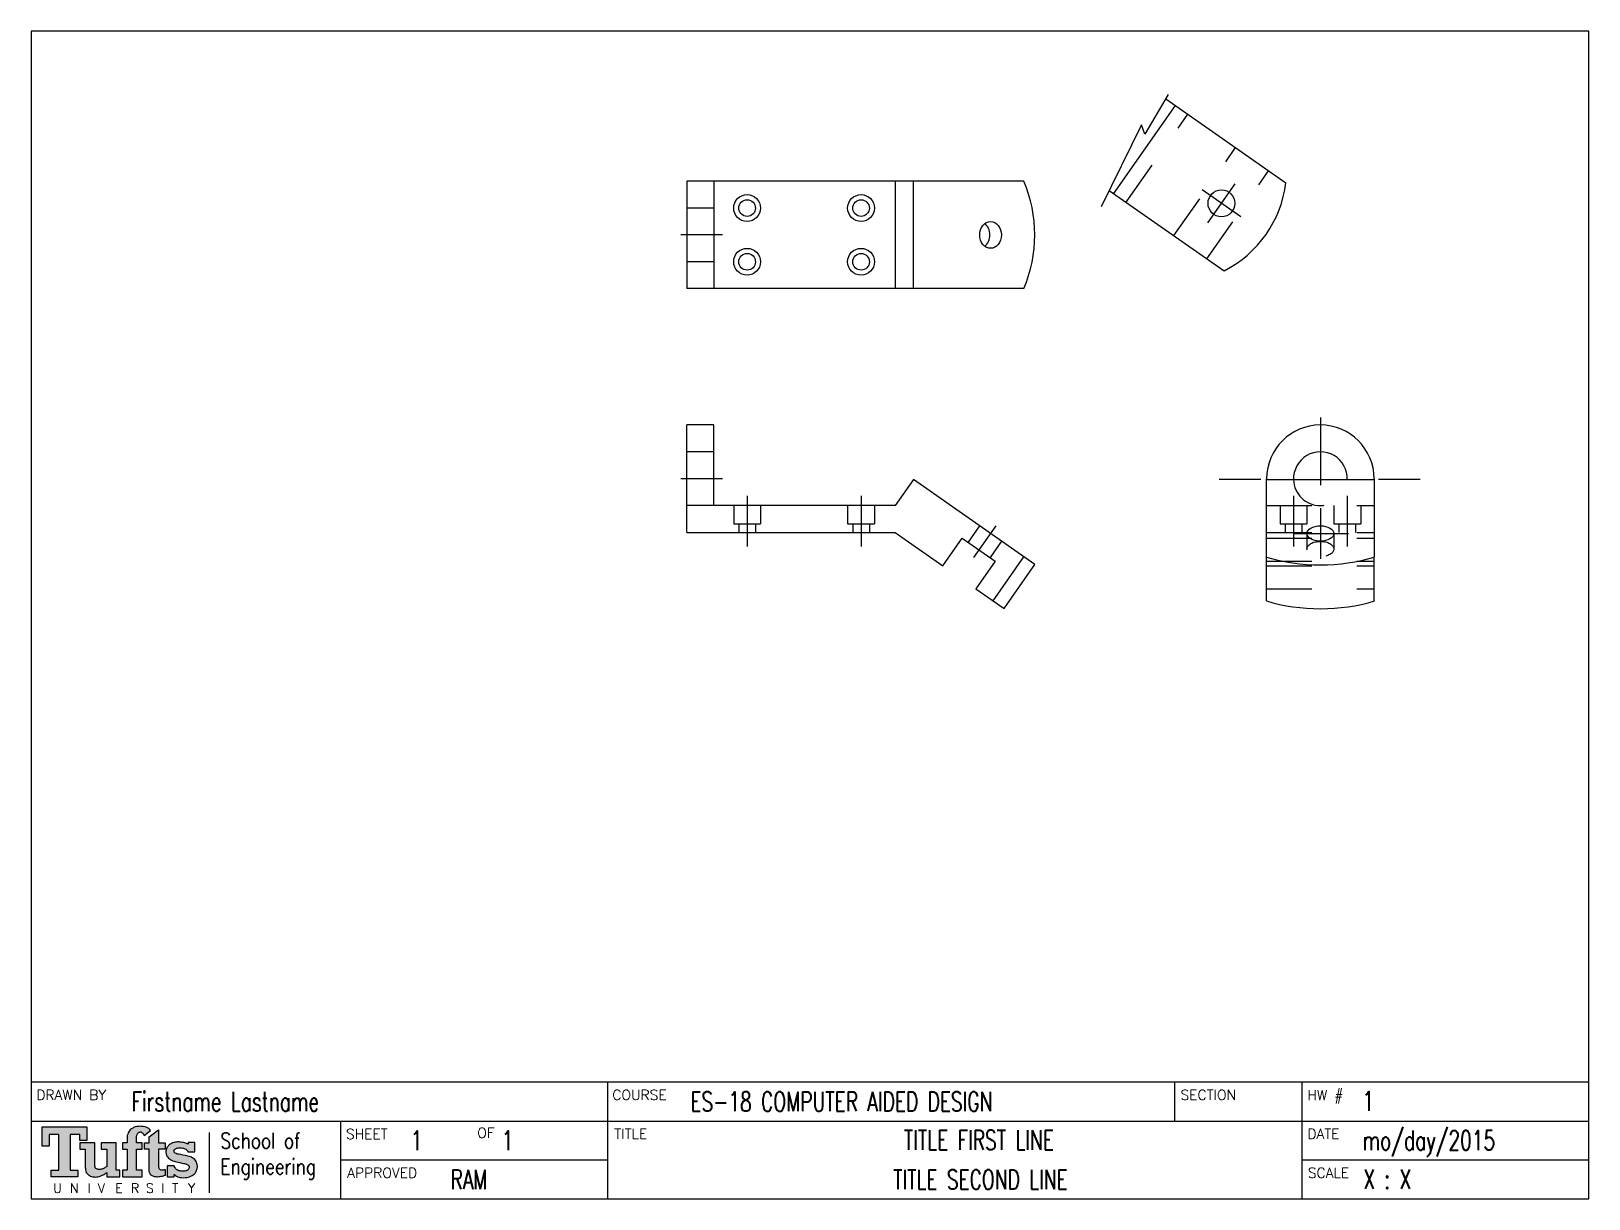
# Paper-space layout 'Layout1' of a CAD drawing. Header units: inches. Extents: x 0.2 to 10.2, y 0.2 to 7.7.
# The model-space entities are those that its viewports show. They can reach past a viewport. Long polylines and large blocks are cut down to what shows.
import ezdxf
from ezdxf.enums import TextEntityAlignment as Align

# ---------------------------------------------------------------- set-up
doc = ezdxf.new("R2010")
doc.units = ezdxf.units.IN
doc.header["$LTSCALE"] = 0.2
doc.header["$MEASUREMENT"] = 0
doc.linetypes.add('CENTER2', pattern=[1.125, 0.75, -0.125, 0.125, -0.125])
doc.linetypes.add('DASHED2', pattern=[0.375, 0.25, -0.125])
for name, color, linetype in [('2d', 2, 'Continuous'), ('cl', 1, 'CENTER2'), ('hidden', 1, 'DASHED2'), ('TBLKATTRIBUTES', 7, 'Continuous'), ('TBLKBORDER', 7, 'Continuous'), ('TBLKTEXT', 7, 'Continuous'), ('vport', 6, 'Continuous')]:
    doc.layers.add(name, color=color, linetype=linetype)
doc.styles.add('ADESK1', font='romans')
doc.styles.add('romans', font='romans.shx', dxfattribs={"width": 0.8})
doc.styles.add('RomansTitle', font='romans.shx', dxfattribs={"width": 0.8})

# ---------------------------------------------------------------- blocks, each defined once
blk = doc.blocks.new('TUTBlock_ES18')
at = {"layer": 'TBLKTEXT'}
h = blk.add_hatch(color=256, dxfattribs=at)
h.paths.add_polyline_path([(0.377, 0.384), (0.328, 0.384), (0.328, 0.342), (0.499, 0.342), (0.499, 0.384), (0.45, 0.384), (0.45, 0.614), (0.513, 0.614), (0.513, 0.574), (0.557, 0.574), (0.557, 0.663), (0.271, 0.663), (0.271, 0.539), (0.316, 0.539), (0.316, 0.614), (0.377, 0.614)])
h.paths.add_polyline_path([(0.547, 0.402), (0.548, 0.394), (0.549, 0.386), (0.551, 0.378), (0.554, 0.37), (0.559, 0.362), (0.565, 0.356), (0.57, 0.352), (0.575, 0.349), (0.581, 0.346), (0.587, 0.344), (0.593, 0.342), (0.6, 0.341), (0.606, 0.341), (0.612, 0.34), (0.619, 0.341), (0.629, 0.342), (0.636, 0.344), (0.644, 0.346), (0.652, 0.349), (0.659, 0.352), (0.666, 0.356), (0.673, 0.361), (0.679, 0.365), (0.685, 0.369), (0.685, 0.342), (0.77, 0.342), (0.77, 0.384), (0.745, 0.384), (0.745, 0.559), (0.649, 0.559), (0.649, 0.519), (0.685, 0.519), (0.685, 0.408), (0.682, 0.406), (0.679, 0.404), (0.674, 0.401), (0.67, 0.398), (0.665, 0.396), (0.66, 0.393), (0.655, 0.391), (0.65, 0.39), (0.643, 0.389), (0.637, 0.389), (0.632, 0.389), (0.627, 0.39), (0.623, 0.391), (0.619, 0.393), (0.615, 0.396), (0.612, 0.4), (0.61, 0.405), (0.608, 0.412), (0.608, 0.421), (0.608, 0.559), (0.513, 0.559), (0.513, 0.519), (0.547, 0.519)])
h.paths.add_polyline_path([(0.816, 0.384), (0.786, 0.384), (0.786, 0.342), (0.913, 0.342), (0.913, 0.384), (0.876, 0.384), (0.876, 0.519), (0.913, 0.519), (0.913, 0.559), (0.877, 0.559), (0.877, 0.595), (0.877, 0.599), (0.877, 0.602), (0.878, 0.606), (0.879, 0.61), (0.88, 0.613), (0.882, 0.617), (0.884, 0.621), (0.887, 0.624), (0.891, 0.627), (0.894, 0.628), (0.896, 0.629), (0.899, 0.63), (0.901, 0.63), (0.902, 0.63), (0.904, 0.63), (0.907, 0.629), (0.909, 0.628), (0.913, 0.625), (0.916, 0.622), (0.92, 0.618), (0.923, 0.613), (0.925, 0.608), (0.966, 0.64), (0.961, 0.646), (0.955, 0.652), (0.946, 0.656), (0.938, 0.66), (0.93, 0.662), (0.92, 0.664), (0.909, 0.665), (0.897, 0.666), (0.889, 0.665), (0.879, 0.665), (0.868, 0.662), (0.858, 0.659), (0.852, 0.655), (0.844, 0.65), (0.836, 0.643), (0.829, 0.634), (0.823, 0.624), (0.82, 0.615), (0.817, 0.606), (0.816, 0.6), (0.816, 0.594), (0.816, 0.559), (0.786, 0.559), (0.786, 0.519), (0.816, 0.519)])
h.paths.add_polyline_path([(1.017, 0.519), (1.06, 0.519), (1.06, 0.559), (1.017, 0.559), (1.017, 0.643), (0.957, 0.599), (0.957, 0.559), (0.928, 0.559), (0.928, 0.519), (0.957, 0.519), (0.957, 0.394), (0.957, 0.385), (0.957, 0.381), (0.958, 0.376), (0.96, 0.371), (0.962, 0.365), (0.965, 0.36), (0.968, 0.355), (0.972, 0.351), (0.977, 0.348), (0.983, 0.345), (0.992, 0.342), (0.998, 0.341), (1.005, 0.341), (1.012, 0.34), (1.019, 0.341), (1.027, 0.342), (1.033, 0.343), (1.04, 0.344), (1.047, 0.346), (1.055, 0.349), (1.06, 0.351), (1.06, 0.389), (1.056, 0.388), (1.051, 0.387), (1.047, 0.386), (1.041, 0.386), (1.036, 0.386), (1.032, 0.387), (1.028, 0.389), (1.024, 0.391), (1.021, 0.394), (1.02, 0.398), (1.019, 0.402), (1.018, 0.405), (1.018, 0.409), (1.017, 0.412)])
h.paths.add_polyline_path([(1.119, 0.515), (1.121, 0.518), (1.124, 0.52), (1.126, 0.522), (1.13, 0.524), (1.134, 0.525), (1.137, 0.526), (1.143, 0.527), (1.148, 0.528), (1.153, 0.528), (1.16, 0.527), (1.165, 0.527), (1.173, 0.526), (1.178, 0.525), (1.186, 0.522), (1.192, 0.519), (1.196, 0.517), (1.2, 0.513), (1.202, 0.511), (1.204, 0.508), (1.205, 0.506), (1.206, 0.503), (1.251, 0.503), (1.251, 0.562), (1.207, 0.562), (1.207, 0.552), (1.206, 0.553), (1.202, 0.554), (1.198, 0.556), (1.192, 0.558), (1.187, 0.559), (1.181, 0.561), (1.177, 0.562), (1.171, 0.563), (1.164, 0.564), (1.158, 0.565), (1.154, 0.565), (1.147, 0.566), (1.143, 0.566), (1.138, 0.566), (1.132, 0.565), (1.127, 0.564), (1.121, 0.563), (1.115, 0.562), (1.11, 0.56), (1.106, 0.559), (1.101, 0.556), (1.097, 0.554), (1.093, 0.552), (1.089, 0.549), (1.085, 0.546), (1.082, 0.543), (1.079, 0.539), (1.075, 0.535), (1.073, 0.531), (1.07, 0.527), (1.068, 0.522), (1.067, 0.518), (1.066, 0.516), (1.066, 0.512), (1.065, 0.507), (1.065, 0.503), (1.065, 0.499), (1.065, 0.495), (1.066, 0.491), (1.066, 0.487), (1.068, 0.483), (1.069, 0.48), (1.071, 0.475), (1.075, 0.469), (1.081, 0.462), (1.088, 0.457), (1.095, 0.452), (1.102, 0.448), (1.11, 0.445), (1.118, 0.442), (1.125, 0.439), (1.134, 0.437), (1.143, 0.435), (1.154, 0.433), (1.167, 0.43), (1.179, 0.428), (1.185, 0.427), (1.19, 0.426), (1.194, 0.424), (1.198, 0.423), (1.202, 0.421), (1.206, 0.419), (1.209, 0.416), (1.212, 0.413), (1.214, 0.409), (1.215, 0.406), (1.215, 0.402), (1.214, 0.399), (1.213, 0.395), (1.211, 0.39), (1.207, 0.386), (1.202, 0.383), (1.198, 0.381), (1.193, 0.379), (1.187, 0.378), (1.183, 0.378), (1.176, 0.377), (1.17, 0.377), (1.164, 0.377), (1.156, 0.379), (1.149, 0.381), (1.143, 0.383), (1.137, 0.386), (1.135, 0.387), (1.131, 0.39), (1.129, 0.393), (1.126, 0.397), (1.124, 0.4), (1.121, 0.405), (1.12, 0.408), (1.119, 0.412), (1.074, 0.412), (1.074, 0.342), (1.119, 0.342), (1.119, 0.356), (1.121, 0.356), (1.126, 0.351), (1.133, 0.345), (1.142, 0.341), (1.155, 0.338), (1.165, 0.337), (1.177, 0.336), (1.189, 0.337), (1.2, 0.338), (1.209, 0.34), (1.217, 0.342), (1.225, 0.345), (1.233, 0.349), (1.241, 0.354), (1.247, 0.359), (1.253, 0.366), (1.258, 0.373), (1.261, 0.381), (1.264, 0.388), (1.266, 0.396), (1.267, 0.405), (1.267, 0.412), (1.266, 0.421), (1.264, 0.428), (1.262, 0.435), (1.259, 0.441), (1.255, 0.446), (1.25, 0.452), (1.243, 0.459), (1.238, 0.462), (1.23, 0.467), (1.222, 0.47), (1.215, 0.472), (1.205, 0.475), (1.191, 0.478), (1.176, 0.481), (1.161, 0.484), (1.148, 0.486), (1.138, 0.488), (1.13, 0.491), (1.124, 0.494), (1.121, 0.497), (1.119, 0.5), (1.118, 0.504), (1.117, 0.508), (1.118, 0.511)])
at = {"layer": 'TBLKBORDER'}
for p, q in [((3.9, 0.95), (3.9, 0.2)), ((7.543, 0.7), (7.543, 0.95)), ((8.36, 0.2), (8.36, 0.95)), ((0.2, 0.7), (10.2, 0.7)), ((2.185, 0.7), (2.185, 0.2)), ((2.186, 0.45), (3.9, 0.45)), ((8.36, 0.45), (10.2, 0.45))]:
    blk.add_line(p, q, dxfattribs=at)
blk.add_lwpolyline([(10.2, 0.95), (10.2, 7.7), (0.2, 7.7), (0.2, 0.95)], dxfattribs=at)
blk.add_lwpolyline([(0.2, 0.2), (10.2, 0.2), (10.2, 0.95), (0.2, 0.95)], close=True, dxfattribs=at)
at = {"layer": 'TBLKTEXT'}
blk.add_line((1.343, 0.627), (1.343, 0.239), dxfattribs=at)
for points in [[(0.328, 0.342), (0.328, 0.384), (0.377, 0.384), (0.377, 0.614), (0.316, 0.614), (0.316, 0.539), (0.271, 0.539), (0.271, 0.663), (0.557, 0.663), (0.557, 0.574), (0.513, 0.574), (0.513, 0.614), (0.45, 0.614), (0.45, 0.384), (0.499, 0.384), (0.499, 0.342)], [(0.877, 0.595), (0.877, 0.599), (0.877, 0.602), (0.878, 0.606), (0.879, 0.61), (0.88, 0.613), (0.882, 0.617), (0.884, 0.621), (0.887, 0.624), (0.891, 0.627), (0.894, 0.628), (0.896, 0.629), (0.899, 0.63), (0.901, 0.63), (0.902, 0.63), (0.904, 0.63), (0.907, 0.629), (0.909, 0.628), (0.913, 0.625), (0.916, 0.622), (0.92, 0.618), (0.923, 0.613), (0.925, 0.608), (0.966, 0.64), (0.961, 0.646), (0.955, 0.652), (0.946, 0.656), (0.938, 0.66), (0.93, 0.662), (0.92, 0.664), (0.909, 0.665), (0.897, 0.666), (0.889, 0.665), (0.879, 0.665), (0.868, 0.662), (0.858, 0.659), (0.852, 0.655), (0.844, 0.65), (0.836, 0.643), (0.829, 0.634), (0.823, 0.624), (0.82, 0.615), (0.817, 0.606), (0.816, 0.6), (0.816, 0.594), (0.816, 0.559), (0.786, 0.559), (0.786, 0.519), (0.816, 0.519), (0.816, 0.384), (0.786, 0.384), (0.786, 0.342), (0.913, 0.342), (0.913, 0.384), (0.876, 0.384), (0.876, 0.519), (0.913, 0.519), (0.913, 0.559), (0.877, 0.559)], [(0.957, 0.394), (0.957, 0.519), (0.928, 0.519), (0.928, 0.559), (0.957, 0.559), (0.957, 0.599), (1.017, 0.643), (1.017, 0.559), (1.06, 0.559), (1.06, 0.519), (1.017, 0.519), (1.017, 0.412), (1.018, 0.409), (1.018, 0.405), (1.019, 0.402), (1.02, 0.398), (1.021, 0.394), (1.024, 0.391), (1.028, 0.389), (1.032, 0.387), (1.036, 0.386), (1.041, 0.386), (1.047, 0.386), (1.051, 0.387), (1.056, 0.388), (1.06, 0.389), (1.06, 0.351), (1.055, 0.349), (1.047, 0.346), (1.04, 0.344), (1.033, 0.343), (1.027, 0.342), (1.019, 0.341), (1.012, 0.34), (1.005, 0.341), (0.998, 0.341), (0.992, 0.342), (0.983, 0.345), (0.977, 0.348), (0.972, 0.351), (0.968, 0.355), (0.965, 0.36), (0.962, 0.365), (0.96, 0.371), (0.958, 0.376), (0.957, 0.381), (0.957, 0.385)], [(0.685, 0.408), (0.682, 0.406), (0.679, 0.404), (0.674, 0.401), (0.67, 0.398), (0.665, 0.396), (0.66, 0.393), (0.655, 0.391), (0.65, 0.39), (0.643, 0.389), (0.637, 0.389), (0.632, 0.389), (0.627, 0.39), (0.623, 0.391), (0.619, 0.393), (0.615, 0.396), (0.612, 0.4), (0.61, 0.405), (0.608, 0.412), (0.608, 0.421), (0.608, 0.559), (0.513, 0.559), (0.513, 0.519), (0.547, 0.519), (0.547, 0.402), (0.548, 0.394), (0.549, 0.386), (0.551, 0.378), (0.554, 0.37), (0.559, 0.362), (0.565, 0.356), (0.57, 0.352), (0.575, 0.349), (0.581, 0.346), (0.587, 0.344), (0.593, 0.342), (0.6, 0.341), (0.606, 0.341), (0.612, 0.34), (0.619, 0.341), (0.629, 0.342), (0.636, 0.344), (0.644, 0.346), (0.652, 0.349), (0.659, 0.352), (0.666, 0.356), (0.673, 0.361), (0.679, 0.365), (0.685, 0.369), (0.685, 0.342), (0.77, 0.342), (0.77, 0.384), (0.745, 0.384), (0.745, 0.559), (0.649, 0.559), (0.649, 0.519), (0.685, 0.519)], [(1.206, 0.503), (1.251, 0.503), (1.251, 0.562), (1.207, 0.562), (1.207, 0.552), (1.206, 0.553), (1.202, 0.554), (1.198, 0.556), (1.192, 0.558), (1.187, 0.559), (1.181, 0.561), (1.177, 0.562), (1.171, 0.563), (1.164, 0.564), (1.158, 0.565), (1.154, 0.565), (1.147, 0.566), (1.143, 0.566), (1.138, 0.566), (1.132, 0.565), (1.127, 0.564), (1.121, 0.563), (1.115, 0.562), (1.11, 0.56), (1.106, 0.559), (1.101, 0.556), (1.097, 0.554), (1.093, 0.552), (1.089, 0.549), (1.085, 0.546), (1.082, 0.543), (1.079, 0.539), (1.075, 0.535), (1.073, 0.531), (1.07, 0.527), (1.068, 0.522), (1.067, 0.518), (1.066, 0.516), (1.066, 0.512), (1.065, 0.507), (1.065, 0.503), (1.065, 0.499), (1.065, 0.495), (1.066, 0.491), (1.066, 0.487), (1.068, 0.483), (1.069, 0.48), (1.071, 0.475), (1.075, 0.469), (1.081, 0.462), (1.088, 0.457), (1.095, 0.452), (1.102, 0.448), (1.11, 0.445), (1.118, 0.442), (1.125, 0.439), (1.134, 0.437), (1.143, 0.435), (1.154, 0.433), (1.167, 0.43), (1.179, 0.428), (1.185, 0.427), (1.19, 0.426), (1.194, 0.424), (1.198, 0.423), (1.202, 0.421), (1.206, 0.419), (1.209, 0.416), (1.212, 0.413), (1.214, 0.409), (1.215, 0.406), (1.215, 0.402), (1.214, 0.399), (1.213, 0.395), (1.211, 0.39), (1.207, 0.386), (1.202, 0.383), (1.198, 0.381), (1.193, 0.379), (1.187, 0.378), (1.183, 0.378), (1.176, 0.377), (1.17, 0.377), (1.164, 0.377), (1.156, 0.379), (1.149, 0.381), (1.143, 0.383), (1.137, 0.386), (1.135, 0.387), (1.131, 0.39), (1.129, 0.393), (1.126, 0.397), (1.124, 0.4), (1.121, 0.405), (1.12, 0.408), (1.119, 0.412), (1.074, 0.412), (1.074, 0.342), (1.119, 0.342), (1.119, 0.356), (1.121, 0.356), (1.126, 0.351), (1.133, 0.345), (1.142, 0.341), (1.155, 0.338), (1.165, 0.337), (1.177, 0.336), (1.189, 0.337), (1.2, 0.338), (1.209, 0.34), (1.217, 0.342), (1.225, 0.345), (1.233, 0.349), (1.241, 0.354), (1.247, 0.359), (1.253, 0.366), (1.258, 0.373), (1.261, 0.381), (1.264, 0.388), (1.266, 0.396), (1.267, 0.405), (1.267, 0.412), (1.266, 0.421), (1.264, 0.428), (1.262, 0.435), (1.259, 0.441), (1.255, 0.446), (1.25, 0.452), (1.243, 0.459), (1.238, 0.462), (1.23, 0.467), (1.222, 0.47), (1.215, 0.472), (1.205, 0.475), (1.191, 0.478), (1.176, 0.481), (1.161, 0.484), (1.148, 0.486), (1.138, 0.488), (1.13, 0.491), (1.124, 0.494), (1.121, 0.497), (1.119, 0.5), (1.118, 0.504), (1.117, 0.508), (1.118, 0.511), (1.119, 0.515), (1.121, 0.518), (1.124, 0.52), (1.126, 0.522), (1.13, 0.524), (1.134, 0.525), (1.137, 0.526), (1.143, 0.527), (1.148, 0.528), (1.153, 0.528), (1.16, 0.527), (1.165, 0.527), (1.173, 0.526), (1.178, 0.525), (1.186, 0.522), (1.192, 0.519), (1.196, 0.517), (1.2, 0.513), (1.202, 0.511), (1.204, 0.508), (1.205, 0.506)]]:
    blk.add_lwpolyline(points, close=True, dxfattribs=at)
at = {"layer": 'TBLKATTRIBUTES', "style": 'romans', "width": 0.7}
for tag, p in [('NAME', (0.844, 0.825)), ('COURSE', (4.432, 0.825)), ('HWNUM', (8.746, 0.827)), ('NUM', (2.636, 0.575)), ('NUMS', (3.221, 0.575)), ('DATE', (8.747, 0.576)), ('APPROVAL', (2.892, 0.325)), ('SCALE', (8.752, 0.326))]:
    blk.add_attdef(tag, text='', height=0.125, dxfattribs=at).set_placement(p, align=Align.MIDDLE_LEFT)
for tag, p in [('SEC', (8.169, 0.826)), ('TITLE1', (6.284, 0.578)), ('TITLE2', (6.294, 0.324))]:
    blk.add_attdef(tag, text='', height=0.125, dxfattribs=at).set_placement(p, align=Align.MIDDLE_CENTER)
at = {"layer": 'TBLKTEXT'}
for s, style, p in [('HW #', 'ADESK1', (8.393, 0.834)), ('DRAWN BY', 'ADESK1', (0.233, 0.835)), ('COURSE', 'romans', (3.931, 0.835)), ('SECTION', 'romans', (7.579, 0.835)), ('SHEET', 'ADESK1', (2.221, 0.584)), ('OF', 'ADESK1', (3.064, 0.592)), ('TITLE', 'ADESK1', (3.943, 0.585)), ('DATE', 'ADESK1', (8.393, 0.585)), ('APPROVED', 'ADESK1', (2.229, 0.335)), ('SCALE', 'ADESK1', (8.396, 0.335))]:
    blk.add_text(s, height=0.065, dxfattribs=dict(at, style=style)).set_placement(p)
at = {"layer": 'TBLKTEXT', "attachment_point": 1, "style": 'RomansTitle'}
for s, insert, char_height, width in [('School of\\PEngineering', (1.415, 0.624), 0.1, 0.78389), ('{\\W1;U}', (0.341, 0.299), 0.06, 0.06666), ('{\\W1;N}', (0.449, 0.299), 0.06, 0.06666), ('{\\W1;I}', (0.563, 0.299), 0.06, 0.06666), ('{\\W1;V}', (0.628, 0.299), 0.06, 0.06666), ('{\\W1;E}', (0.739, 0.299), 0.06, 0.06666), ('{\\W1;R}', (0.84, 0.299), 0.06, 0.06666), ('{\\W1;S}', (0.936, 0.299), 0.06, 0.06666), ('{\\W1;I}', (1.035, 0.299), 0.06, 0.06666), ('{\\W1;T}', (1.104, 0.299), 0.06, 0.06666), ('{\\W1;Y}', (1.207, 0.299), 0.06, 0.06666)]:
    blk.add_mtext(s, dxfattribs=dict(at, insert=insert, char_height=char_height, width=width))

msp = doc.modelspace()

# ---------------------------------------------------------------- linework, layer by layer
at = {"layer": '2d'}
for p, q in [((7.942, 6.309), (9.089, 7.947)), ((8.908, 8.074), (11.142, 6.51)), ((0, 6.538, 0), (0, 4.538, 0)), ((6.27, 6.538, 0), (0, 6.538, 0)), ((7.859, 6.367), (9.995, 4.871)), ((6.27, 4.538, 0), (0, 4.538, 0)), ((0, 0), (0, 2)), ((0.5, 2), (0, 2)), ((0.5, 0.5), (0.5, 2)), ((4.214, 0.984), (3.875, 0.5)), ((6.474, -0.599), (4.214, 0.984)), ((10.786, -0.456, 0), (10.786, 1, 0)), ((10.786, 0.984, 0), (12.786, 0.984, 0)), ((12.786, 1, 0), (12.786, -0.456, 0)), ((3.875, 0.5), (0.5, 0.5)), ((0, 0), (3.875, 0)), ((3.875, 0), (4.762, -0.621)), ((4.762, -0.621), (5.124, -0.105)), ((5.124, -0.105), (5.738, -0.535)), ((5.738, -0.535), (5.377, -1.051)), ((5.696, -1.275), (6.27, -0.456)), ((10.786, -1.275, 0), (10.786, -0.456, 0)), ((12.786, -1.275, 0), (12.786, -0.456, 0)), ((5.901, -1.418), (6.474, -0.599)), ((5.377, -1.051), (5.901, -1.418))]:
    msp.add_line(p, q, dxfattribs=at)
for points in [[(8.952, 8.149), (8.521, 7.416), (8.46, 7.588), (7.71, 6.062)], [(0.5, 6.538), (0.5, 4.538)], [(3.875, 6.538), (3.875, 4.538)]]:
    msp.add_lwpolyline(points, dxfattribs=at)
at = {"layer": '2d', "elevation": 0}
msp.add_lwpolyline([(4.214, 4.538), (4.214, 6.538)], dxfattribs=at)
at = {"layer": '2d'}
for centre, radius in [((9.946, 6.126), 0.25), ((1.12, 6.038), 0.25), ((1.12, 6.038), 0.155), ((3.24, 6.038), 0.25), ((3.24, 6.038), 0.155), ((1.12, 5.038), 0.25), ((3.24, 5.038), 0.25), ((1.12, 5.038), 0.155), ((3.24, 5.038), 0.155)]:
    msp.add_circle(centre, radius, dxfattribs=at)
for centre, radius, start, end in [((3.899, 5.538, 0), 2.573, 337.1265, 22.8735), ((9.038, 6.763), 2.12, 296.8554, 353.1446), ((11.786, 1), 1, 0, 180), ((11.786, 1), 0.5, 358.1258, 181.8742)]:
    msp.add_arc(centre, radius, start, end, dxfattribs=at)
for centre, major_axis, ratio in [((5.649, 5.538), (0, 0.249), 0.812423), ((11.786, -0.02), (-0.25, 0), 0.573576)]:
    msp.add_ellipse(centre, major_axis=major_axis, ratio=ratio, dxfattribs=at)
for centre, major_axis, ratio, start_param, end_param in [((5.436, 5.538), (0, 0.249), 0.812423, 3.695216, 5.729561), ((11.786, 0.616, 0), (2.12, 0), 0.575096, 4.21971, 5.204991), ((11.788, -0.201, 0), (2.12, 0), 0.575096, 4.21971, 5.204991)]:
    msp.add_ellipse(centre, major_axis=major_axis, ratio=ratio, start_param=start_param, end_param=end_param, dxfattribs=at)
at = {"layer": 'cl'}
for p, q in [((10.308, 5.873), (9.584, 6.38)), ((9.693, 5.764), (10.2, 6.488)), ((0.662, 5.538, 0), (-0.114, 5.538, 0)), ((11.786, 2.137), (11.786, 0.528)), ((0.662, 1), (-0.114, 1)), ((10.68, 0.984, 0), (9.903, 0.984, 0)), ((13.641, 0.984, 0), (12.865, 0.984, 0)), ((1.12, 0.682), (1.12, -0.262)), ((3.24, 0.682), (3.24, -0.262)), ((11.286, 0.682), (11.286, -0.262)), ((12.286, 0.682), (12.286, -0.262)), ((11.786, 0.45), (11.786, -0.494)), ((5.748, 0.123), (5.335, -0.467)), ((11.294, -0.02), (12.31, -0.02))]:
    msp.add_line(p, q, dxfattribs=at)
at = {"layer": 'hidden'}
for p, q in [((8.174, 6.146), (9.321, 7.785)), ((9.061, 5.525), (10.209, 7.163)), ((9.676, 5.095), (10.823, 6.733)), ((0.5, 6.038, 0), (0, 6.038, 0)), ((0.5, 5.038, 0), (0, 5.038, 0)), ((0.5, 1.5), (0, 1.5)), ((0.5, 0.5), (0, 0.5)), ((0.87, 0.5), (0.87, 0.16)), ((1.37, 0.5), (1.37, 0.16)), ((2.99, 0.5), (2.99, 0.16)), ((3.49, 0.5), (3.49, 0.16)), ((10.786, 0.5), (12.786, 0.5)), ((11.036, 0.5), (11.036, 0.16)), ((11.536, 0.5), (11.536, 0.16)), ((12.036, 0.5), (12.036, 0.16)), ((12.536, 0.5), (12.536, 0.16)), ((0.87, 0.16), (1.37, 0.16)), ((0.965, 0.16), (0.965, 0)), ((1.275, 0.16), (1.275, 0)), ((2.99, 0.16), (3.49, 0.16)), ((3.085, 0.16), (3.085, 0)), ((3.395, 0.16), (3.395, 0)), ((5.442, 0.123), (5.23, -0.18)), ((10.786, 0), (12.786, 0)), ((11.036, 0.16), (11.536, 0.16)), ((11.131, 0.16), (11.131, 0)), ((11.441, 0.16), (11.441, 0)), ((12.036, 0.16), (12.536, 0.16)), ((12.131, 0.16), (12.131, 0)), ((12.441, 0.16), (12.441, 0)), ((5.852, -0.164), (5.64, -0.467)), ((10.786, -0.105), (12.786, -0.105)), ((11.536, -0.02), (11.536, -0.323)), ((12.036, -0.02), (12.036, -0.323)), ((10.786, -0.535), (12.786, -0.535)), ((10.786, -0.621), (12.786, -0.621)), ((10.786, -1.051), (12.786, -1.051))]:
    msp.add_line(p, q, dxfattribs=at)
msp.add_arc((11.786, 1), 0.5, 181.8742, 358.1258, dxfattribs=at)
msp.add_ellipse((11.786, -0.309, 0), major_axis=(-0.25, 0), ratio=0.573576, dxfattribs=at)

psp = doc.layouts.get("Layout1")

# ---------------------------------------------------------------- block references
at = {"layer": '2d'}
psp.add_blockref('TUTBlock_ES18', (0, 0), dxfattribs=at).add_auto_attribs({'NAME': 'Firstname Lastname', 'COURSE': 'ES-18 COMPUTER AIDED DESIGN', 'HWNUM': '1', 'DATE': 'mo/day/2015', 'SCALE': 'X : X', 'TITLE1': 'TITLE FIRST LINE', 'TITLE2': 'TITLE SECOND LINE', 'NUM': '1', 'APPROVAL': 'RAM', 'NUMS': '1'})

# ---------------------------------------------------------------- viewports
at = {"layer": 'vport'}
psp.add_viewport(center=(5.2, 4.325), size=(10, 6.75014), view_center_point=(2.29, -0.45), view_height=19.56274, dxfattribs=at)

doc.saveas('drawing.dxf')
